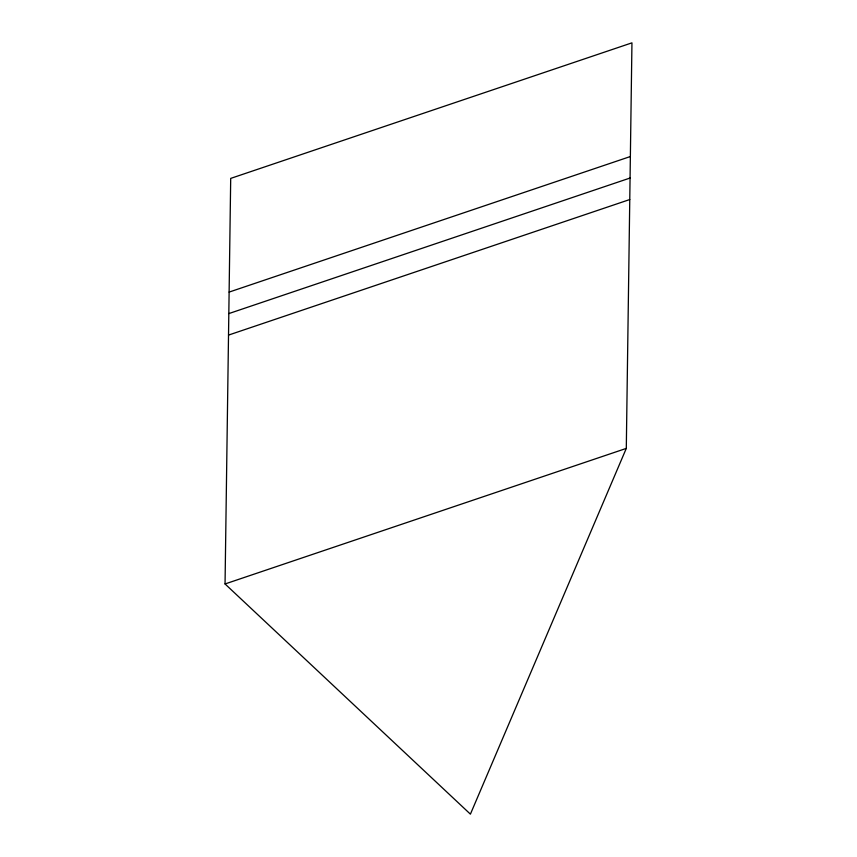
<?xml version="1.0" encoding="UTF-8"?>
<svg xmlns="http://www.w3.org/2000/svg" width="857" height="857" viewBox="0 0 857 857"><rect width="100%" height="100%" fill="white"/><g stroke="black" fill="none" stroke-linecap="round" stroke-linejoin="round"><path stroke-width="1.29" d="M225.048 583.96L230.704 178.395L631.952 42.85L626.296 448.404L470.407 814.15L225.048 583.96L626.296 448.404M229.119 292.087L630.366 156.531M228.819 313.587L630.066 178.031M228.53 335.087L629.766 199.542"/></g></svg>
